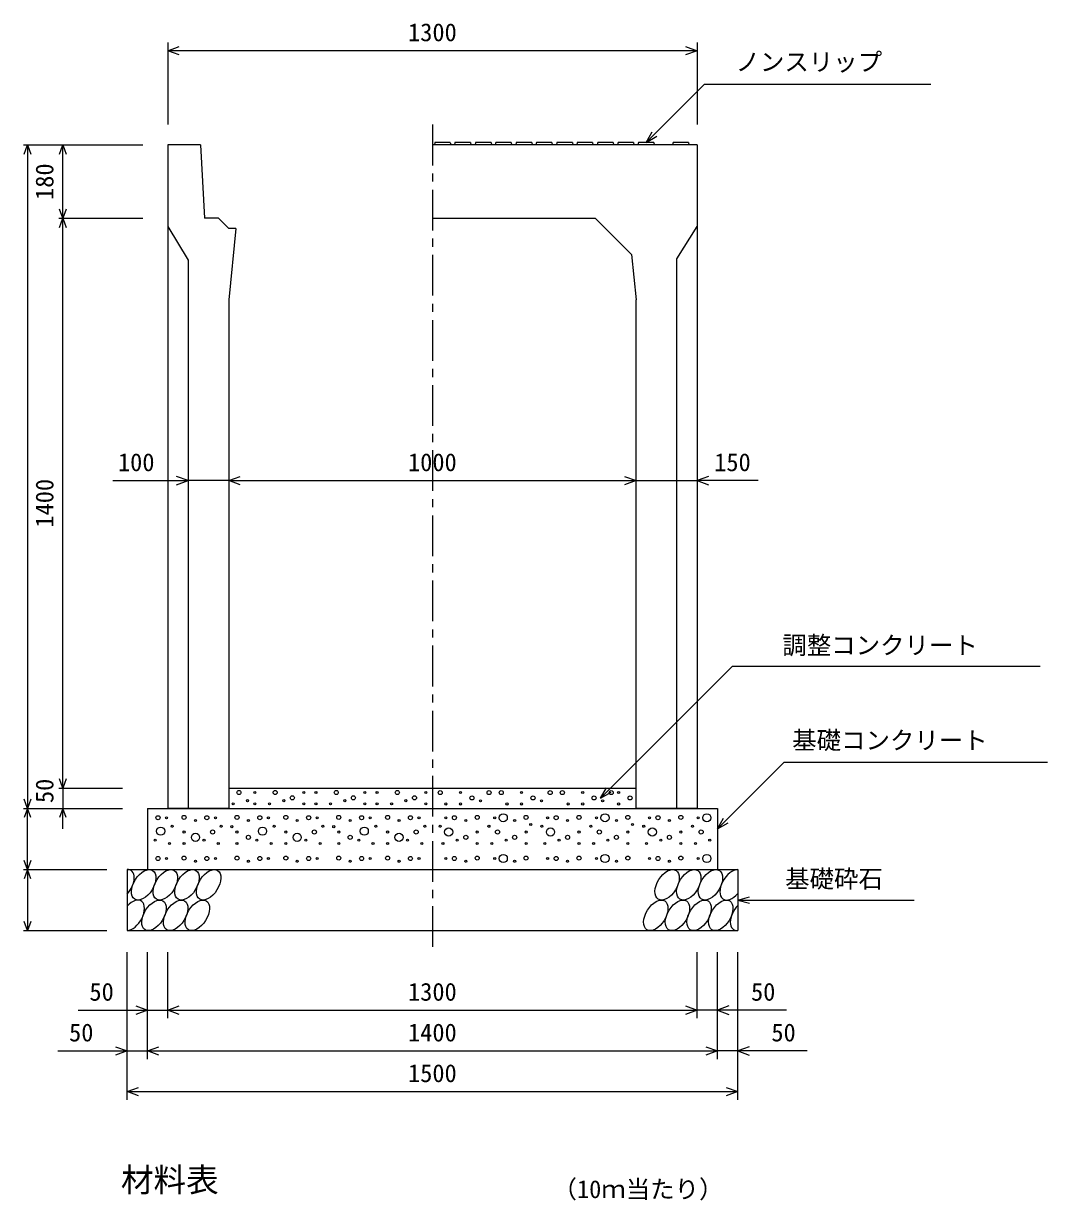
# Model space of a CAD drawing. Units: millimetres, scale not verified. Extents: x -16800 to 16800, y -5940 to 5940.
# Drawn here: x 4646 to 7161, y -3075 to -184 of the extents above; entities that cross this region are included whole.
import ezdxf
from ezdxf.enums import TextEntityAlignment as Align

# ---------------------------------------------------------------- set-up
doc = ezdxf.new("R2010")
doc.units = ezdxf.units.MM
doc.header["$LTSCALE"] = 20
doc.linetypes.add('CHAIN1', pattern=[8, 5, -1, 1, -1])
for name, color, linetype, lineweight in [('0-0_DIM', 7, 'Continuous', 25), ('0-2_HATCH', 6, 'Continuous', 25), ('0-5_OUTLINE', 3, 'Continuous', 25), ('0-6_TXT', 7, 'Continuous', 25)]:
    doc.layers.add(name, color=color, linetype=linetype, lineweight=lineweight)
doc.styles.add('ＭＳ ゴシック', font='')
doc.styles.get('ＭＳ ゴシック').set_extended_font_data('MS Gothic')

msp = doc.modelspace()

# ---------------------------------------------------------------- linework, layer by layer
at = {"layer": '0-0_DIM'}
for p, q in [((5000.08, -230.32), (5000.08, -432.06)), ((6300.08, -230.32), (6300.08, -432.06)), ((6300.08, -250.32), (5000.08, -250.32)), ((6174.88, -475.56), (6317.09, -333.35)), ((6873.98, -333.35), (6317.09, -333.35)), ((6174.88, -475.56), (6189.88, -449.58)), ((6174.88, -475.56), (6200.86, -460.56)), ((4645.8, -482.06), (4939.13, -482.06)), ((4655.8, -482.06), (4655.8, -2112.06)), ((4742.46, -662.06), (4742.46, -482.06)), ((4732.46, -662.06), (4939.13, -662.06)), ((4742.46, -2062.06), (4742.46, -662.06)), ((4865.42, -1306.61), (5050, -1306.61)), ((5150, -1306.61), (5050, -1306.61)), ((5150, -1306.61), (6150, -1306.61)), ((6150, -1306.61), (6300, -1306.61)), ((6450, -1306.61), (6300, -1306.61)), ((6513.65, -1998.38), (6350, -2162.04)), ((6513.65, -1998.38), (7160.53, -1998.38)), ((4732.46, -2062.06), (4889.13, -2062.06)), ((4742.46, -2062.06), (4742.46, -2112.06)), ((6062.94, -2087.04), (6077.94, -2061.06)), ((6062.94, -2087.04), (6088.92, -2072.04)), ((4645.8, -2112.06), (4889.13, -2112.06)), ((4655.8, -2262.06), (4655.8, -2112.06)), ((4742.46, -2162.06), (4742.46, -2112.06)), ((6350, -2162.04), (6365, -2136.06)), ((6350, -2162.04), (6375.98, -2147.04)), ((4645.8, -2262.06), (4850, -2262.06)), ((4655.8, -2262.06), (4655.8, -2412.06)), ((6400, -2337.04), (6428.98, -2329.27)), ((6400, -2337.04), (6833.31, -2337.04)), ((6400, -2337.04), (6428.98, -2344.8)), ((4645.8, -2412.06), (4850, -2412.06)), ((4900, -2827.58), (4900, -2465.23)), ((4950, -2727.58), (4950, -2465.23)), ((5000, -2627.58), (5000, -2465.23)), ((6300, -2627.58), (6300, -2465.23)), ((6350, -2727.58), (6350, -2465.23)), ((6400, -2827.58), (6400, -2465.23)), ((4780, -2607.58), (5000, -2607.58)), ((5000, -2607.58), (6300, -2607.58)), ((6520, -2607.58), (6300, -2607.58)), ((4730, -2707.58), (4950, -2707.58)), ((4950, -2707.58), (6350, -2707.58)), ((6570, -2707.58), (6350, -2707.58)), ((4900, -2807.58), (6400, -2807.58))]:
    msp.add_line(p, q, dxfattribs=at)
at = {"layer": '0-0_DIM', "linetype": 'CHAIN1'}
msp.add_line((5650, -432.06), (5650, -2462.06), dxfattribs=at)
at = {"layer": '0-0_DIM'}
for points in [[(5028.3, -260.58), (5000.11, -250.32), (5028.3, -240.06)], [(6271.92, -240.06), (6300.11, -250.32), (6271.92, -260.58)], [(4647.59, -504.61), (4655.8, -482.06), (4664.01, -504.61)], [(4734.26, -504.61), (4742.46, -482.06), (4750.67, -504.61)], [(4750.67, -639.51), (4742.46, -662.06), (4734.26, -639.51)], [(4734.26, -684.61), (4742.46, -662.06), (4750.67, -684.61)], [(5021.81, -1316.88), (5050, -1306.61), (5021.81, -1296.35)], [(5178.19, -1316.88), (5150, -1306.61), (5178.19, -1296.35)], [(6121.81, -1296.35), (6150, -1306.61), (6121.81, -1316.88)], [(6328.19, -1296.35), (6300, -1306.61), (6328.19, -1316.88)], [(6062.94, -2087.04), (6387.4, -1762.57), (7143.02, -1762.57)], [(4750.67, -2039.51), (4742.46, -2062.06), (4734.26, -2039.51)], [(4664.01, -2089.51), (4655.8, -2112.06), (4647.59, -2089.51)], [(4664.01, -2134.61), (4655.8, -2112.06), (4647.59, -2134.61)], [(4750.67, -2134.61), (4742.46, -2112.06), (4734.26, -2134.61)], [(4664.01, -2239.51), (4655.8, -2262.06), (4647.59, -2239.51)], [(4664.01, -2284.61), (4655.8, -2262.06), (4647.59, -2284.61)], [(4664.01, -2389.51), (4655.8, -2412.06), (4647.59, -2389.51)], [(4921.81, -2597.32), (4950, -2607.58), (4921.81, -2617.84)], [(5028.19, -2617.84), (5000, -2607.58), (5028.19, -2597.32)], [(6271.81, -2597.32), (6300, -2607.58), (6271.81, -2617.84)], [(6378.19, -2597.32), (6350, -2607.58), (6378.19, -2617.84)], [(4871.81, -2697.32), (4900, -2707.58), (4871.81, -2717.84)], [(4978.19, -2717.84), (4950, -2707.58), (4978.19, -2697.32)], [(6321.81, -2697.32), (6350, -2707.58), (6321.81, -2717.84)], [(6428.19, -2697.32), (6400, -2707.58), (6428.19, -2717.84)], [(4928.19, -2817.84), (4900, -2807.58), (4928.19, -2797.32)], [(6371.81, -2797.32), (6400, -2807.58), (6371.81, -2817.84)]]:
    msp.add_lwpolyline(points, dxfattribs=at)
at = {"layer": '0-2_HATCH'}
for p, q in [((5693.88, -475.56), (5694.88, -482.06)), ((5743.38, -475.55), (5744.38, -482.05)), ((5793.88, -475.56), (5794.88, -482.06)), ((5843.38, -475.55), (5844.38, -482.05)), ((5893.88, -475.56), (5894.88, -482.06)), ((5943.38, -475.56), (5944.38, -482.06)), ((5993.88, -475.56), (5994.88, -482.06)), ((6043.38, -475.56), (6044.38, -482.06)), ((6093.88, -475.56), (6094.88, -482.06)), ((6143.88, -475.56), (6144.88, -482.06)), ((6193.88, -475.56), (6194.88, -482.06)), ((6278.88, -475.56), (6279.88, -482.06))]:
    msp.add_line(p, q, dxfattribs=at)
for points in [[(5693.88, -475.56), (5655.88, -475.56), (5654.88, -482.06)], [(5743.38, -475.55), (5705.38, -475.55), (5704.38, -482.05)], [(5793.88, -475.56), (5755.88, -475.56), (5754.88, -482.06)], [(5843.38, -475.55), (5805.38, -475.55), (5804.38, -482.05)], [(5893.88, -475.56), (5855.88, -475.56), (5854.88, -482.06)], [(5943.38, -475.56), (5905.38, -475.56), (5904.38, -482.06)], [(5993.88, -475.56), (5955.88, -475.56), (5954.88, -482.06)], [(6043.38, -475.56), (6005.38, -475.56), (6004.38, -482.06)], [(6093.88, -475.56), (6055.88, -475.56), (6054.88, -482.06)], [(6143.88, -475.56), (6105.88, -475.56), (6104.88, -482.06)], [(6193.88, -475.56), (6155.88, -475.56), (6154.88, -482.06)], [(6278.88, -475.56), (6240.88, -475.56), (6239.88, -482.06)]]:
    msp.add_lwpolyline(points, dxfattribs=at)
for centre, radius in [((5174.86, -2072.75), 5), ((5213.97, -2072.75), 2.5), ((5263.88, -2072.75), 5), ((5305.93, -2085.88), 5), ((5333.97, -2072.75), 2.5), ((5363.97, -2072.75), 2.5), ((5413.88, -2072.75), 5), ((5455.93, -2085.88), 5), ((5483.97, -2072.75), 2.5), ((5513.97, -2072.75), 2.5), ((5563.88, -2072.75), 5), ((5605.93, -2085.88), 5), ((5633.97, -2072.75), 2.5), ((5669.13, -2073.03), 5), ((5719.04, -2073.03), 2.5), ((5747.08, -2086.17), 5), ((5789.13, -2073.03), 5), ((5819.13, -2073.03), 5), ((5869.04, -2073.03), 2.5), ((5897.08, -2086.17), 5), ((5939.13, -2073.03), 5), ((5969.13, -2073.03), 5), ((6019.04, -2073.03), 2.5), ((6047.08, -2086.17), 5), ((6089.13, -2073.03), 5), ((6107.34, -2073.03), 2.5), ((6135.38, -2086.17), 5), ((5160.84, -2100.76), 2.5), ((5195.89, -2092.89), 2.5), ((5213.97, -2100.76), 2.5), ((5249.86, -2100.76), 2.5), ((5284.9, -2092.89), 2.5), ((5333.97, -2100.76), 2.5), ((5363.97, -2100.76), 2.5), ((5399.86, -2100.76), 2.5), ((5434.9, -2092.89), 2.5), ((5483.97, -2100.76), 2.5), ((5513.97, -2100.76), 2.5), ((5549.86, -2100.76), 2.5), ((5584.9, -2092.89), 2.5), ((5633.97, -2100.76), 2.5), ((5683.15, -2101.05), 2.5), ((5719.04, -2101.05), 2.5), ((5768.11, -2093.17), 2.5), ((5833.15, -2101.05), 2.5), ((5869.04, -2101.05), 2.5), ((5918.11, -2093.17), 2.5), ((5983.15, -2101.05), 2.5), ((6019.04, -2101.05), 2.5), ((6068.11, -2093.17), 2.5), ((6107.34, -2101.05), 2.5), ((4976.04, -2134.88), 5), ((4997.07, -2134.88), 2.5), ((5039.97, -2134.01), 5), ((5068.01, -2141.89), 2.5), ((5096.04, -2134.88), 5), ((5117.07, -2134.88), 2.5), ((5169.97, -2134.01), 5), ((5198.01, -2141.89), 2.5), ((5226.04, -2134.88), 5), ((5247.07, -2134.88), 2.5), ((5289.97, -2134.01), 5), ((5318.01, -2141.89), 2.5), ((5346.04, -2134.88), 5), ((5367.07, -2134.88), 2.5), ((5419.97, -2134.01), 5), ((5448.01, -2141.89), 2.5), ((5476.04, -2134.88), 5), ((5497.07, -2134.88), 2.5), ((5539.97, -2134.01), 5), ((5568.01, -2141.89), 2.5), ((5596.04, -2134.88), 5), ((5617.07, -2134.88), 2.5), ((5682.93, -2134.88), 2.5), ((5703.96, -2134.88), 5), ((5731.99, -2141.89), 2.5), ((5760.03, -2134.01), 5), ((5802.93, -2134.88), 2.5), ((5823.96, -2134.88), 10), ((5851.99, -2141.89), 2.5), ((5880.03, -2134.01), 5), ((5932.93, -2134.88), 2.5), ((5953.96, -2134.88), 5), ((5981.99, -2141.89), 2.5), ((6010.03, -2134.01), 5), ((6052.93, -2134.88), 2.5), ((6073.96, -2134.88), 10), ((6101.99, -2141.89), 2.5), ((6130.03, -2134.01), 5), ((6182.93, -2134.88), 2.5), ((6203.96, -2134.88), 5), ((6231.99, -2141.89), 2.5), ((6260.03, -2134.01), 5), ((6302.93, -2134.88), 2.5), ((6323.96, -2134.88), 10), ((4982.58, -2167.9), 10), ((5011.09, -2155.9), 2.5), ((5039.97, -2169.9), 2.5), ((5110.06, -2169.9), 5), ((5131.09, -2155.9), 2.5), ((5157.55, -2156.8), 2.5), ((5169.97, -2169.9), 2.5), ((5232.58, -2167.9), 10), ((5261.09, -2155.9), 2.5), ((5289.97, -2169.9), 2.5), ((5360.06, -2169.9), 5), ((5381.09, -2155.9), 2.5), ((5407.55, -2156.8), 2.5), ((5419.97, -2169.9), 2.5), ((5482.58, -2167.9), 10), ((5511.09, -2155.9), 2.5), ((5539.97, -2169.9), 2.5), ((5610.06, -2169.9), 5), ((5631.09, -2155.9), 2.5), ((5668.91, -2155.9), 2.5), ((5689.94, -2169.9), 10), ((5760.03, -2169.9), 2.5), ((5788.91, -2155.9), 2.5), ((5809.94, -2169.9), 5), ((5880.03, -2169.9), 2.5), ((5891.37, -2151.58), 2.5), ((5918.91, -2155.9), 2.5), ((5939.94, -2169.9), 10), ((6010.03, -2169.9), 2.5), ((6038.91, -2155.9), 2.5), ((6059.94, -2169.9), 5), ((6130.03, -2169.9), 2.5), ((6141.37, -2151.58), 2.5), ((6168.91, -2155.9), 2.5), ((6189.94, -2169.9), 10), ((6260.03, -2169.9), 2.5), ((6288.91, -2155.9), 2.5), ((6309.94, -2169.9), 5), ((4969.03, -2190.04), 2.5), ((5004.08, -2197.92), 2.5), ((5039.97, -2197.92), 2.5), ((5068.01, -2183.03), 10), ((5089.03, -2190.04), 2.5), ((5124.08, -2197.92), 2.5), ((5169.97, -2197.92), 2.5), ((5198.01, -2183.03), 5), ((5219.03, -2190.04), 2.5), ((5254.08, -2197.92), 2.5), ((5289.97, -2197.92), 2.5), ((5318.01, -2183.03), 10), ((5339.03, -2190.04), 2.5), ((5374.08, -2197.92), 2.5), ((5419.97, -2197.92), 2.5), ((5448.01, -2183.03), 5), ((5469.03, -2190.04), 2.5), ((5504.08, -2197.92), 2.5), ((5539.97, -2197.92), 2.5), ((5568.01, -2183.03), 10), ((5589.03, -2190.04), 2.5), ((5624.08, -2197.92), 2.5), ((5675.92, -2197.92), 2.5), ((5710.97, -2190.04), 2.5), ((5731.99, -2183.03), 5), ((5760.03, -2197.92), 2.5), ((5795.92, -2197.92), 2.5), ((5830.97, -2190.04), 2.5), ((5851.99, -2183.03), 5), ((5880.03, -2197.92), 2.5), ((5925.92, -2197.92), 2.5), ((5960.97, -2190.04), 2.5), ((5981.99, -2183.03), 5), ((6010.03, -2197.92), 2.5), ((6045.92, -2197.92), 2.5), ((6080.97, -2190.04), 2.5), ((6101.99, -2183.03), 5), ((6130.03, -2197.92), 2.5), ((6175.92, -2197.92), 2.5), ((6210.97, -2190.04), 2.5), ((6231.99, -2183.03), 5), ((6260.03, -2197.92), 2.5), ((6295.92, -2197.92), 2.5), ((6330.97, -2190.04), 2.5), ((5823.96, -2234.88), 10), ((6073.96, -2234.88), 10), ((6323.96, -2234.88), 10), ((4976.04, -2234.88), 5), ((4997.07, -2234.88), 2.5), ((5039.97, -2234.01), 5), ((5068.01, -2241.89), 2.5), ((5096.04, -2234.88), 5), ((5117.07, -2234.88), 2.5), ((5169.97, -2234.01), 5), ((5198.01, -2241.89), 2.5), ((5226.04, -2234.88), 5), ((5247.07, -2234.88), 2.5), ((5289.97, -2234.01), 5), ((5318.01, -2241.89), 2.5), ((5346.04, -2234.88), 5), ((5367.07, -2234.88), 2.5), ((5419.97, -2234.01), 5), ((5448.01, -2241.89), 2.5), ((5476.04, -2234.88), 5), ((5497.07, -2234.88), 2.5), ((5539.97, -2234.01), 5), ((5568.01, -2241.89), 2.5), ((5596.04, -2234.88), 5), ((5617.07, -2234.88), 2.5), ((5682.93, -2234.88), 2.5), ((5703.96, -2234.88), 5), ((5731.99, -2241.89), 2.5), ((5760.03, -2234.01), 5), ((5802.93, -2234.88), 2.5), ((5851.99, -2241.89), 2.5), ((5880.03, -2234.01), 5), ((5932.93, -2234.88), 2.5), ((5953.96, -2234.88), 5), ((5981.99, -2241.89), 2.5), ((6010.03, -2234.01), 5), ((6052.93, -2234.88), 2.5), ((6101.99, -2241.89), 2.5), ((6130.03, -2234.01), 5), ((6182.93, -2234.88), 2.5), ((6203.96, -2234.88), 5), ((6231.99, -2241.89), 2.5), ((6260.03, -2234.01), 5), ((6302.93, -2234.88), 2.5)]:
    msp.add_circle(centre, radius, dxfattribs=at)
for centre, start_param, end_param in [((4887.64, -2299.58), 4.385593, 6.6745444), ((6386.14, -2299.58), 0.3357715, 4.4411806), ((4912.96, -2374.57), 3.5111464, 7.548991), ((6411.46, -2374.57), 1.2110787, 3.5658734)]:
    msp.add_ellipse(centre, major_axis=(21.81, 35.31), ratio=0.5792, start_param=start_param, end_param=end_param, dxfattribs=at)
for centre in [(4940.84, -2299.58), (4994.05, -2299.58), (5047.26, -2299.58), (5100.47, -2299.58), (6226.51, -2299.58), (6279.72, -2299.58), (6332.93, -2299.58), (4966.16, -2374.57), (5019.37, -2374.57), (5072.58, -2374.57), (6198.63, -2374.57), (6251.84, -2374.57), (6305.04, -2374.57), (6358.25, -2374.57)]:
    msp.add_ellipse(centre, major_axis=(21.81, 35.31), ratio=0.5792, dxfattribs=at)
at = {"layer": '0-5_OUTLINE'}
for p, q in [((5080, -482.06), (5000, -482.06)), ((5000, -482.06), (5000, -2112.06)), ((5080, -482.06), (5090, -662.06)), ((6300, -482.06), (5650, -482.06)), ((6300, -482.06), (6300, -2112.06)), ((5125, -662.06), (5090, -662.06)), ((5125, -662.06), (5150, -687.06)), ((5650, -662.06), (6050, -662.06)), ((6050, -662.06), (6138.89, -750.95)), ((5000, -682.06), (5050, -765.4)), ((5167.5, -687.06), (5150, -862.06)), ((5167.5, -687.06), (5150, -687.06)), ((6250, -762.06), (6300, -682.06)), ((6138.89, -750.95), (6150, -862.06)), ((5050, -765.4), (5050, -2112.06)), ((6250, -2112.06), (6250, -762.06)), ((5150, -862.06), (5150, -2112.06)), ((6150, -2112.06), (6150, -862.06)), ((5150, -2062.06), (6150, -2062.06)), ((4950, -2112.06), (6350, -2112.06)), ((4950, -2112.06), (4950, -2262.06)), ((5150, -2112.06), (5000, -2112.06)), ((6300, -2112.06), (6150, -2112.06)), ((6350, -2112.06), (6350, -2262.06)), ((4900, -2262.06), (6400, -2262.06)), ((4900, -2262.06), (4900, -2412.06)), ((6400, -2262.06), (6400, -2412.06)), ((4900, -2412.06), (6400, -2412.06))]:
    msp.add_line(p, q, dxfattribs=at)

# ---------------------------------------------------------------- texts
at = {"layer": '0-0_DIM', "style": 'ＭＳ ゴシック'}
for s, p in [('1300', (5590.08, -240.32)), ('ノンスリップ', (6394.4, -313.17)), ('100', (4877.64, -1296.61)), ('1000', (5590, -1296.61)), ('150', (6342.02, -1296.61)), ('調整コンクリート', (6509.46, -1746.15)), ('基礎コンクリート', (6533.65, -1979.65)), ('基礎砕石', (6516.32, -2319.87)), ('50', (4807.56, -2597.58)), ('1300', (5590, -2597.58)), ('50', (6432.44, -2597.58)), ('50', (4757.56, -2697.58)), ('1400', (5590, -2697.58)), ('50', (6482.44, -2697.58)), ('1500', (5590, -2797.58))]:
    msp.add_text(s, height=43.99, dxfattribs=at).set_placement(p, align=Align.BOTTOM_LEFT)
for s, p in [('180', (4732.46, -617.06)), ('1400', (4732.46, -1422.06)), ('50', (4732.46, -2098.74))]:
    msp.add_text(s, height=43.99, rotation=90, dxfattribs=at).set_placement(p, align=Align.BOTTOM_LEFT)
at = {"layer": '0-6_TXT', "style": 'ＭＳ ゴシック'}
for s, height, p in [('材料表', 58.65, (4885, -3071.52)), ('（10ｍ当たり）', 43.99, (5945, -3082.53))]:
    msp.add_text(s, height=height, dxfattribs=at).set_placement(p, align=Align.BOTTOM_LEFT)

doc.saveas('drawing.dxf')
